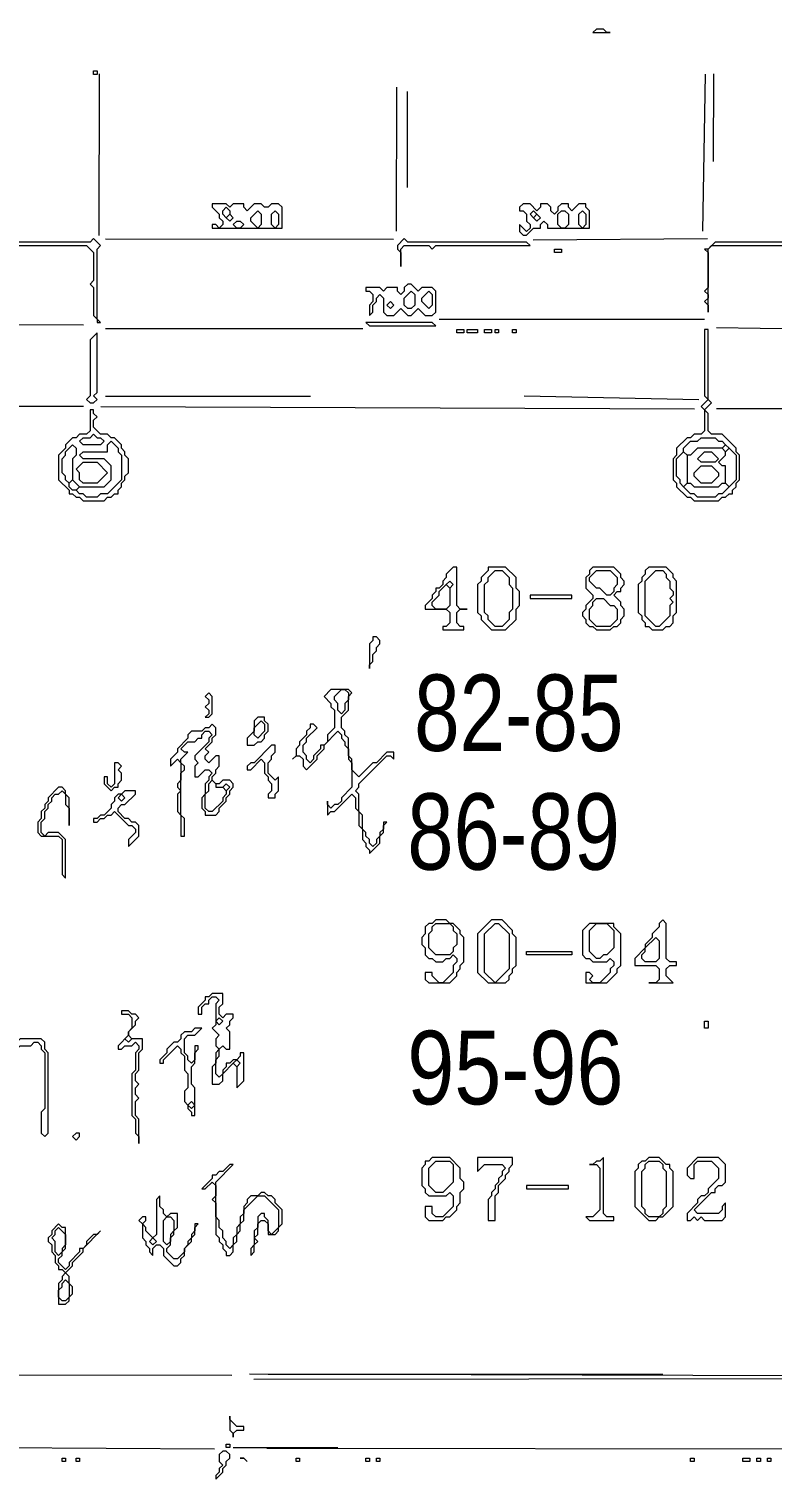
# Model space of a CAD drawing. Extents: x 10 to 1971, y 11 to 1392.
# Drawn here: x 1087.5 to 1300.3, y 13 to 428 of the extents above; entities that cross this region are included whole.
import ezdxf

# ---------------------------------------------------------------- set-up
doc = ezdxf.new("R2010")
doc.units = 0
for name, color, linetype, lineweight in [('OCR_TEXT', 6, 'Continuous', 0), ('TEXT_FALLBACK_OUTLINE', 2, 'Continuous', 0), ('TRACE_STRAIGHT', 5, 'Continuous', 0), ('TRACE_TEXT_SYMBOL', 6, 'Continuous', 0)]:
    doc.layers.add(name, color=color, linetype=linetype, lineweight=lineweight)
doc.styles.add('wqy-unicode', font='wqy-unicode.lff')

msp = doc.modelspace()

# ---------------------------------------------------------------- linework, layer by layer
at = {"layer": 'TEXT_FALLBACK_OUTLINE', "color": 2}
for points in [[(1140, 378), (1140, 377), (1142, 375), (1142, 374), (1143, 373), (1143, 372), (1142, 371), (1141, 372), (1140, 372), (1140, 371), (1160, 371), (1160, 377), (1159, 378), (1157, 378), (1156, 377), (1155, 377), (1154, 378), (1152, 378), (1150, 376), (1149, 377), (1149, 378), (1146, 378), (1145, 377), (1144, 378)], [(1229, 378), (1228, 377), (1228, 376), (1229, 376), (1230, 375), (1230, 373), (1231, 372), (1231, 371), (1230, 370), (1228, 372), (1228, 370), (1229, 369), (1230, 369), (1232, 371), (1234, 371), (1234, 372), (1235, 373), (1236, 372), (1236, 371), (1248, 371), (1248, 376), (1247, 377), (1247, 378), (1245, 378), (1243, 376), (1242, 377), (1242, 378), (1240, 378), (1239, 377), (1239, 376), (1238, 375), (1237, 376), (1237, 377), (1236, 378), (1234, 378), (1234, 377), (1233, 376), (1231, 378)], [(1143, 376), (1144, 377), (1145, 376), (1145, 375), (1144, 374), (1143, 375)], [(1144, 374), (1145, 375), (1146, 374), (1145, 373)], [(1153, 376), (1154, 375), (1154, 372), (1153, 371), (1151, 373), (1151, 374)], [(1157, 375), (1158, 376), (1159, 375), (1159, 372), (1158, 371), (1157, 372)], [(1231, 375), (1232, 376), (1233, 375), (1232, 374)], [(1232, 374), (1233, 375), (1234, 374), (1233, 373)], [(1239, 375), (1240, 376), (1241, 376), (1242, 375), (1242, 372), (1241, 371), (1240, 371), (1239, 372)], [(1245, 375), (1246, 376), (1247, 375), (1247, 372), (1246, 371), (1245, 372)], [(1146, 372), (1147, 373), (1148, 373), (1149, 372), (1148, 371), (1147, 371)], [(1238, 365), (1240, 365), (1240, 364), (1238, 364)], [(1196, 355), (1195, 354), (1195, 353), (1194, 352), (1193, 353), (1193, 354), (1190, 354), (1189, 353), (1188, 354), (1184, 354), (1184, 353), (1185, 353), (1186, 352), (1186, 350), (1185, 349), (1185, 346), (1186, 347), (1186, 349), (1187, 350), (1187, 351), (1188, 352), (1189, 351), (1189, 347), (1190, 346), (1192, 346), (1194, 348), (1196, 346), (1197, 346), (1199, 348), (1201, 346), (1203, 346), (1204, 347), (1204, 353), (1203, 354), (1200, 354), (1199, 353), (1197, 355)], [(1197, 353), (1198, 352), (1198, 349), (1197, 348), (1196, 348), (1195, 349), (1195, 351)], [(1202, 353), (1203, 352), (1203, 349), (1202, 348), (1200, 350), (1200, 351)], [(1190, 349), (1191, 350), (1192, 349), (1191, 348)], [(1184, 344), (1185, 343), (1204, 343), (1203, 344)], [(1209, 274), (1207, 272), (1207, 271), (1206, 270), (1206, 269), (1205, 268), (1204, 268), (1204, 267), (1203, 266), (1203, 265), (1201, 263), (1201, 262), (1207, 262), (1208, 261), (1208, 258), (1207, 257), (1206, 257), (1206, 256), (1212, 256), (1212, 257), (1211, 257), (1210, 258), (1210, 261), (1211, 262), (1213, 262), (1211, 262), (1210, 263), (1210, 274)], [(1219, 274), (1219, 273), (1217, 271), (1217, 270), (1216, 269), (1216, 261), (1217, 260), (1217, 259), (1220, 256), (1224, 256), (1227, 259), (1227, 262), (1228, 263), (1228, 267), (1227, 268), (1227, 271), (1224, 274)], [(1249, 274), (1248, 273), (1248, 272), (1247, 271), (1247, 268), (1249, 266), (1249, 265), (1247, 263), (1247, 262), (1246, 261), (1246, 260), (1247, 259), (1247, 258), (1248, 257), (1249, 257), (1250, 256), (1254, 256), (1255, 257), (1256, 257), (1257, 258), (1257, 259), (1258, 260), (1258, 262), (1257, 263), (1257, 264), (1255, 266), (1256, 267), (1257, 267), (1257, 268), (1258, 269), (1258, 270), (1257, 271), (1257, 272), (1255, 274)], [(1265, 274), (1264, 273), (1264, 272), (1263, 271), (1263, 270), (1262, 269), (1262, 261), (1263, 260), (1263, 259), (1264, 258), (1264, 257), (1265, 257), (1266, 256), (1269, 256), (1270, 257), (1271, 257), (1272, 258), (1272, 260), (1273, 261), (1273, 270), (1272, 271), (1272, 272), (1270, 274)], [(1207, 269), (1208, 270), (1209, 269), (1208, 268)], [(1221, 273), (1223, 273), (1225, 271), (1225, 269), (1226, 268), (1226, 262), (1225, 261), (1225, 259), (1223, 257), (1221, 257), (1219, 259), (1219, 260), (1218, 261), (1218, 269), (1219, 270), (1219, 271)], [(1250, 273), (1254, 273), (1256, 271), (1256, 269), (1255, 268), (1255, 267), (1254, 266), (1253, 266), (1251, 268), (1250, 268), (1248, 270), (1248, 271)], [(1267, 273), (1269, 273), (1270, 272), (1270, 271), (1271, 270), (1271, 268), (1272, 267), (1272, 266), (1271, 265), (1272, 264), (1271, 263), (1271, 260), (1268, 257), (1267, 257), (1264, 260), (1264, 270)], [(1207, 269), (1208, 268), (1208, 263), (1207, 262), (1204, 262), (1203, 263), (1203, 264), (1205, 266), (1205, 267)], [(1231, 266), (1231, 265), (1243, 265), (1243, 266)], [(1249, 264), (1250, 265), (1252, 265), (1254, 263), (1255, 263), (1256, 262), (1256, 259), (1254, 257), (1250, 257), (1248, 259), (1248, 262), (1249, 263)], [(1186, 254), (1186, 253), (1185, 252), (1185, 245), (1185, 246), (1186, 247), (1186, 249), (1187, 250), (1187, 251), (1188, 252), (1188, 253), (1187, 254)], [(1139, 238), (1138, 237), (1139, 236), (1139, 235), (1138, 234), (1139, 233), (1139, 232), (1138, 231), (1139, 231), (1140, 232), (1140, 237)], [(1177, 239), (1178, 239), (1179, 238), (1179, 236), (1178, 235), (1178, 233), (1177, 232), (1176, 233), (1176, 235), (1175, 236), (1175, 237)], [(1153, 231), (1152, 230), (1152, 227), (1150, 225), (1150, 223), (1152, 223), (1153, 224), (1154, 224), (1155, 225), (1155, 226), (1156, 227), (1156, 229), (1155, 230), (1155, 231)], [(1154, 230), (1155, 229), (1155, 227), (1153, 225), (1152, 226), (1152, 228)], [(1157, 223), (1152, 218), (1151, 218), (1150, 217), (1150, 216), (1151, 216), (1154, 219), (1155, 218), (1155, 215), (1156, 214), (1156, 213), (1157, 212), (1157, 210), (1156, 209), (1156, 208), (1158, 208), (1158, 209), (1159, 210), (1159, 214), (1158, 213), (1156, 215), (1156, 218), (1157, 219), (1157, 220), (1158, 221), (1158, 223)], [(1112, 218), (1112, 212), (1111, 211), (1110, 212), (1110, 214), (1109, 214), (1109, 212), (1111, 210), (1112, 211), (1113, 211), (1113, 212), (1114, 213), (1114, 215), (1113, 216), (1114, 217), (1113, 218)], [(1139, 212), (1140, 213), (1141, 212), (1141, 211), (1143, 211), (1144, 210), (1144, 209), (1143, 208), (1143, 207), (1140, 204), (1139, 204), (1138, 205), (1138, 209), (1139, 210)], [(1143, 211), (1144, 212), (1145, 211), (1144, 210)], [(1096, 211), (1093, 208), (1093, 207), (1092, 206), (1092, 205), (1091, 204), (1091, 202), (1090, 201), (1090, 198), (1091, 197), (1096, 197), (1097, 196), (1097, 186), (1098, 185), (1098, 196), (1096, 198), (1093, 198), (1092, 197), (1091, 198), (1091, 201), (1092, 202), (1092, 204), (1093, 205), (1093, 206), (1094, 207), (1094, 208), (1095, 209), (1096, 209), (1097, 210), (1098, 209), (1098, 206), (1099, 205), (1099, 200), (1099, 208), (1098, 209), (1098, 210), (1097, 211)], [(1115, 210), (1114, 209), (1113, 209), (1112, 208), (1112, 207), (1111, 206), (1111, 205), (1109, 203), (1108, 203), (1107, 202), (1106, 202), (1106, 201), (1107, 201), (1108, 202), (1109, 202), (1110, 203), (1111, 203), (1112, 204), (1116, 200), (1117, 200), (1118, 199), (1118, 198), (1116, 196), (1116, 194), (1119, 197), (1119, 200), (1118, 201), (1117, 201), (1116, 202), (1115, 202), (1113, 204), (1113, 205), (1114, 206), (1115, 206), (1118, 209), (1118, 210)], [(1113, 208), (1114, 209), (1115, 208), (1114, 207)], [(1204, 173), (1203, 172), (1202, 172), (1201, 171), (1201, 169), (1200, 168), (1200, 166), (1201, 165), (1201, 163), (1202, 162), (1203, 162), (1204, 161), (1206, 161), (1207, 162), (1208, 162), (1209, 163), (1210, 162), (1210, 161), (1209, 160), (1209, 158), (1206, 155), (1205, 155), (1203, 157), (1203, 158), (1201, 158), (1201, 156), (1202, 155), (1208, 155), (1210, 157), (1210, 158), (1211, 159), (1211, 160), (1212, 161), (1212, 168), (1211, 169), (1211, 170), (1209, 172), (1208, 172), (1207, 173)], [(1203, 171), (1204, 172), (1208, 172), (1209, 171), (1209, 170), (1210, 169), (1210, 166), (1209, 165), (1209, 164), (1208, 163), (1204, 163), (1202, 165), (1202, 169), (1203, 170)], [(1220, 173), (1216, 169), (1216, 158), (1219, 155), (1224, 155), (1225, 156), (1225, 157), (1226, 158), (1226, 159), (1227, 160), (1227, 168), (1226, 169), (1226, 170), (1223, 173)], [(1221, 172), (1222, 172), (1225, 169), (1225, 159), (1221, 155), (1218, 158), (1218, 169)], [(1248, 172), (1246, 170), (1246, 163), (1247, 162), (1248, 162), (1249, 161), (1253, 161), (1254, 162), (1255, 161), (1255, 160), (1254, 159), (1254, 158), (1251, 155), (1249, 155), (1248, 156), (1249, 157), (1248, 158), (1247, 158), (1247, 155), (1253, 155), (1256, 158), (1256, 159), (1257, 160), (1257, 169), (1255, 171), (1255, 172)], [(1250, 172), (1253, 172), (1255, 170), (1255, 165), (1253, 163), (1252, 163), (1251, 162), (1250, 162), (1248, 164), (1248, 170)], [(1269, 173), (1268, 172), (1268, 171), (1266, 169), (1266, 168), (1264, 166), (1264, 165), (1261, 162), (1261, 160), (1267, 160), (1268, 159), (1268, 156), (1267, 155), (1265, 155), (1272, 155), (1270, 157), (1270, 159), (1271, 160), (1273, 160), (1273, 161), (1271, 161), (1270, 162), (1270, 172)], [(1267, 168), (1268, 167), (1268, 162), (1267, 161), (1264, 161), (1263, 162), (1263, 163), (1264, 164), (1264, 165)], [(1230, 164), (1243, 164), (1243, 163), (1230, 163)], [(1140, 152), (1139, 151), (1138, 151), (1138, 150), (1136, 148), (1136, 146), (1137, 146), (1137, 148), (1138, 149), (1139, 149), (1139, 150), (1140, 151), (1141, 151), (1142, 150), (1141, 149), (1141, 143), (1140, 142), (1142, 140), (1141, 139), (1141, 137), (1142, 136), (1141, 135), (1141, 132), (1140, 131), (1140, 126), (1142, 126), (1143, 127), (1143, 129), (1146, 132), (1147, 131), (1147, 125), (1149, 127), (1149, 135), (1148, 135), (1148, 134), (1147, 133), (1146, 133), (1145, 132), (1144, 132), (1144, 131), (1143, 130), (1143, 129), (1142, 128), (1141, 129), (1141, 133), (1142, 134), (1142, 136), (1143, 137), (1144, 136), (1145, 136), (1145, 141), (1144, 142), (1145, 143), (1145, 144), (1146, 145), (1146, 146), (1144, 146), (1143, 145), (1142, 146), (1142, 148), (1143, 149), (1143, 152)], [(1114, 147), (1114, 146), (1116, 146), (1117, 145), (1117, 142), (1116, 141), (1116, 140), (1113, 137), (1113, 136), (1114, 136), (1115, 137), (1117, 137), (1118, 138), (1119, 137), (1119, 136), (1118, 135), (1118, 130), (1117, 129), (1117, 117), (1118, 116), (1118, 112), (1119, 111), (1119, 109), (1119, 116), (1118, 117), (1118, 121), (1119, 122), (1118, 123), (1118, 125), (1119, 126), (1118, 127), (1118, 129), (1119, 130), (1119, 135), (1120, 136), (1120, 139), (1117, 139), (1116, 140), (1116, 141), (1118, 143), (1118, 144), (1119, 145), (1118, 146), (1117, 146), (1116, 147)], [(1135, 142), (1134, 141), (1132, 141), (1131, 140), (1131, 139), (1130, 138), (1129, 138), (1127, 136), (1127, 135), (1125, 133), (1125, 132), (1126, 132), (1126, 133), (1130, 137), (1131, 136), (1131, 135), (1132, 134), (1132, 130), (1133, 129), (1133, 125), (1132, 124), (1132, 121), (1133, 120), (1133, 119), (1134, 118), (1134, 117), (1135, 117), (1135, 125), (1134, 126), (1134, 131), (1135, 132), (1135, 135), (1136, 136), (1136, 137), (1135, 137), (1135, 133), (1134, 132), (1133, 133), (1133, 134), (1132, 135), (1132, 139), (1133, 140), (1135, 140), (1137, 142)], [(1141, 144), (1142, 145), (1143, 144), (1142, 143)], [(1281, 144), (1282, 144), (1282, 142), (1281, 142)], [(1085, 139), (1083, 137), (1083, 136), (1084, 136), (1085, 137), (1088, 137), (1089, 138), (1090, 138), (1091, 137), (1091, 136), (1092, 135), (1092, 119), (1091, 118), (1091, 112), (1092, 111), (1093, 112), (1093, 135), (1092, 136), (1092, 138), (1091, 139)], [(1115, 139), (1116, 140), (1117, 139), (1116, 138)], [(1146, 132), (1147, 133), (1148, 132), (1147, 131)], [(1133, 120), (1134, 121), (1135, 120), (1134, 119)], [(1101, 112), (1100, 111), (1101, 110), (1102, 111), (1102, 112)], [(1203, 105), (1202, 104), (1201, 104), (1201, 103), (1200, 102), (1200, 97), (1201, 96), (1201, 95), (1202, 94), (1207, 94), (1208, 95), (1209, 94), (1209, 91), (1206, 88), (1204, 88), (1203, 89), (1203, 91), (1201, 91), (1201, 88), (1202, 87), (1206, 87), (1207, 88), (1208, 88), (1210, 90), (1210, 91), (1211, 92), (1211, 95), (1212, 96), (1212, 98), (1211, 99), (1211, 102), (1208, 105)], [(1204, 104), (1208, 104), (1209, 103), (1209, 98), (1206, 95), (1204, 95), (1202, 97), (1202, 102)], [(1216, 105), (1216, 101), (1218, 103), (1223, 103), (1224, 102), (1223, 101), (1223, 100), (1222, 99), (1222, 98), (1221, 97), (1221, 96), (1220, 95), (1220, 94), (1219, 93), (1219, 87), (1221, 87), (1221, 94), (1222, 95), (1222, 97), (1224, 99), (1224, 100), (1225, 101), (1225, 102), (1226, 103), (1226, 105)], [(1252, 105), (1251, 104), (1250, 104), (1249, 103), (1248, 103), (1250, 103), (1251, 102), (1251, 90), (1249, 88), (1247, 88), (1248, 87), (1255, 87), (1255, 88), (1253, 88), (1252, 89)], [(1265, 105), (1264, 104), (1263, 104), (1262, 103), (1262, 102), (1261, 101), (1261, 91), (1265, 87), (1267, 87), (1268, 88), (1269, 88), (1272, 91), (1272, 101), (1271, 102), (1271, 103), (1270, 103), (1268, 105)], [(1264, 103), (1265, 104), (1268, 104), (1269, 103), (1269, 102), (1270, 101), (1270, 91), (1269, 90), (1269, 89), (1268, 88), (1265, 88), (1264, 89), (1264, 90), (1263, 91), (1263, 101), (1264, 102)], [(1279, 105), (1276, 102), (1276, 100), (1277, 99), (1278, 99), (1278, 103), (1279, 104), (1283, 104), (1285, 102), (1285, 99), (1282, 96), (1282, 95), (1281, 94), (1280, 94), (1279, 93), (1279, 92), (1276, 89), (1276, 87), (1277, 87), (1278, 88), (1279, 87), (1280, 88), (1281, 87), (1286, 87), (1287, 88), (1287, 92), (1286, 91), (1286, 90), (1285, 89), (1279, 89), (1278, 90), (1283, 95), (1284, 95), (1284, 96), (1285, 97), (1286, 97), (1287, 98), (1287, 103), (1285, 105)], [(1230, 97), (1230, 96), (1242, 96), (1242, 97)], [(1125, 94), (1124, 93), (1124, 83), (1123, 82), (1121, 84), (1121, 85), (1120, 86), (1121, 87), (1121, 88), (1120, 88), (1119, 87), (1120, 86), (1120, 82), (1121, 81), (1121, 80), (1122, 79), (1122, 78), (1123, 77), (1123, 79), (1124, 80), (1125, 80), (1126, 79), (1126, 77), (1129, 74), (1130, 74), (1131, 75), (1131, 76), (1132, 77), (1132, 79), (1134, 81), (1134, 82), (1135, 83), (1135, 85), (1136, 86), (1135, 86), (1135, 84), (1134, 83), (1134, 82), (1133, 81), (1133, 80), (1132, 79), (1132, 78), (1130, 76), (1129, 76), (1127, 78), (1127, 79), (1128, 80), (1128, 82), (1129, 83), (1129, 84), (1130, 85), (1130, 89), (1128, 89), (1127, 88), (1126, 89), (1126, 90), (1125, 91)], [(1126, 87), (1127, 88), (1128, 88), (1129, 87), (1129, 84), (1128, 83), (1128, 81), (1127, 80), (1126, 81)], [(1096, 86), (1094, 84), (1094, 83), (1093, 82), (1093, 81), (1094, 80), (1094, 78), (1095, 77), (1095, 75), (1096, 74), (1096, 73), (1097, 73), (1098, 72), (1097, 71), (1097, 70), (1096, 69), (1096, 63), (1098, 63), (1099, 64), (1099, 65), (1100, 66), (1100, 68), (1099, 69), (1099, 71), (1098, 72), (1100, 74), (1100, 75), (1103, 78), (1103, 79), (1108, 84), (1107, 83), (1106, 83), (1104, 81), (1104, 80), (1103, 79), (1102, 79), (1102, 78), (1099, 75), (1099, 74), (1098, 73), (1096, 75), (1096, 76), (1097, 77), (1097, 78), (1098, 79), (1098, 85), (1097, 85)], [(1095, 84), (1096, 85), (1098, 83), (1098, 80), (1097, 79), (1097, 78), (1096, 77), (1095, 78), (1095, 81), (1094, 82), (1095, 83)], [(1122, 81), (1123, 82), (1124, 81), (1123, 80)], [(1097, 69), (1098, 70), (1099, 69), (1099, 65), (1098, 64), (1097, 64), (1096, 65), (1096, 67), (1097, 68)]]:
    msp.add_lwpolyline(points, close=True, dxfattribs=at)
for points in [[(1174, 239), (1172, 237), (1174, 235), (1174, 234), (1175, 233), (1175, 228), (1173, 226), (1173, 224), (1172, 223), (1171, 223), (1171, 222), (1169, 220), (1169, 219), (1168, 218), (1167, 219), (1167, 220), (1166, 221), (1166, 223), (1167, 224), (1167, 225), (1170, 228), (1169, 229), (1168, 229), (1168, 228), (1167, 227), (1167, 226), (1165, 224), (1165, 223), (1164, 222), (1164, 220), (1163, 219), (1164, 220), (1165, 220), (1166, 219), (1166, 217), (1167, 216), (1170, 219), (1170, 220), (1172, 222), (1172, 223), (1176, 227), (1177, 226), (1177, 225), (1178, 224), (1178, 223), (1179, 222), (1179, 219), (1180, 218), (1180, 211), (1177, 208), (1177, 207), (1176, 206), (1175, 206), (1174, 205), (1173, 206), (1173, 207), (1173, 203), (1174, 204), (1175, 204), (1180, 209), (1181, 208), (1181, 205), (1182, 204), (1182, 200)], [(1182, 200), (1183, 199), (1183, 196), (1184, 195), (1184, 194), (1185, 193), (1185, 192), (1188, 195), (1188, 197), (1189, 198), (1189, 200), (1190, 201), (1189, 201), (1189, 199), (1188, 198), (1188, 197), (1187, 196), (1187, 195), (1186, 194), (1185, 195), (1185, 196), (1184, 197), (1184, 198), (1183, 199), (1183, 203), (1182, 204), (1182, 209), (1181, 210), (1182, 211), (1182, 212), (1190, 220), (1191, 220), (1192, 219), (1192, 221), (1190, 221), (1187, 218), (1186, 218), (1182, 214), (1180, 216), (1180, 219), (1179, 220), (1179, 225), (1178, 226), (1178, 227), (1177, 228), (1177, 231), (1179, 233), (1179, 237), (1180, 238), (1179, 239), (1174, 239)], [(1140, 229), (1139, 228), (1138, 228), (1137, 227), (1134, 227), (1133, 226), (1133, 225), (1130, 222), (1130, 221), (1128, 219), (1128, 217), (1130, 219), (1131, 218), (1131, 213), (1130, 212), (1130, 211), (1131, 210), (1130, 209), (1130, 204), (1131, 203), (1131, 197), (1132, 197), (1132, 202), (1131, 203), (1131, 215), (1132, 216), (1132, 217), (1131, 218), (1131, 219), (1133, 221), (1132, 221), (1131, 222), (1133, 224), (1135, 224), (1136, 225), (1137, 225), (1137, 226), (1138, 227), (1139, 227), (1140, 226), (1139, 225), (1139, 224), (1135, 220), (1135, 219), (1136, 218), (1135, 217), (1135, 214), (1136, 214), (1138, 216), (1139, 216), (1140, 215), (1139, 214), (1139, 213), (1138, 212), (1138, 209), (1137, 208), (1137, 205), (1138, 204), (1138, 203), (1141, 203), (1142, 204), (1142, 205), (1144, 207), (1144, 208)], [(1144, 208), (1145, 209), (1145, 210), (1146, 211), (1146, 212), (1145, 213), (1143, 213), (1142, 212), (1141, 212), (1140, 213), (1140, 214), (1141, 215), (1141, 216), (1142, 217), (1142, 220), (1141, 220), (1139, 218), (1138, 219), (1138, 220), (1139, 221), (1138, 222), (1140, 224), (1140, 225), (1141, 226), (1141, 228), (1140, 229)], [(1145, 103), (1143, 101), (1142, 101), (1141, 100), (1140, 100), (1140, 99), (1137, 96), (1138, 96), (1140, 98), (1141, 97), (1141, 94), (1140, 93), (1141, 92), (1141, 83), (1142, 82), (1142, 81), (1143, 80), (1143, 79), (1144, 78), (1144, 77), (1145, 77), (1146, 78), (1146, 80), (1147, 81), (1147, 83), (1148, 84), (1148, 86), (1149, 87), (1149, 90), (1153, 94), (1155, 94), (1159, 90), (1159, 85), (1157, 83), (1156, 84), (1156, 87), (1155, 88), (1155, 89), (1154, 89), (1153, 88), (1153, 85), (1152, 84), (1152, 80), (1151, 79), (1151, 77), (1152, 78), (1152, 80), (1153, 81), (1152, 82), (1153, 83), (1153, 86), (1154, 87), (1155, 87), (1156, 86), (1156, 83), (1158, 83), (1159, 84), (1159, 85), (1160, 86), (1160, 90), (1158, 92), (1158, 93), (1157, 94), (1156, 94)], [(1156, 94), (1155, 95), (1154, 95), (1153, 94), (1151, 94), (1150, 93), (1150, 92), (1149, 91), (1149, 89), (1148, 88), (1148, 86), (1147, 85), (1147, 83), (1146, 82), (1146, 80), (1145, 79), (1144, 80), (1144, 81), (1143, 82), (1143, 84), (1142, 85), (1142, 87), (1141, 88), (1141, 98), (1146, 103), (1145, 103)]]:
    msp.add_lwpolyline(points, dxfattribs=at)
at = {"layer": 'TRACE_STRAIGHT', "color": 5}
for p, q in [((1107.63, 368.87), (1107.67, 415.13)), ((1280.51, 370.11), (1281.23, 415.12)), ((1283.58, 390.12), (1283.65, 415.13)), ((1192.79, 370.12), (1192.88, 411.38)), ((1195.89, 382.62), (1195.89, 410.13)), ((1109.37, 367.9), (1191.88, 367.88)), ((1231.87, 367.68), (1281.87, 368.02)), ((1205, 345), (1281, 345)), ((844.37, 343.98), (1103.12, 343.37)), ((1109.37, 342.31), (1183.13, 342.24)), ((1284.37, 342.58), (1348.15, 341.53)), ((844.37, 320.47), (1103.13, 320.06)), ((1108.12, 319.98), (1278.13, 319.32)), ((1109.37, 322.93), (1168.13, 322.91)), ((1229.36, 323.02), (1279.39, 321.97)), ((1284.37, 319.4), (1431.88, 319.33)), ((1038.12, 42.83), (1145.62, 42.7)), ((1150.63, 43.07), (1748.13, 41.48)), ((1151.88, 41.59), (1358.13, 41.77)), ((1156, 43), (1269, 43)), ((1013.12, 22.49), (1140.63, 21.6)), ((1146, 22), (1176, 22)), ((1155.62, 21.87), (1388.13, 21.52))]:
    msp.add_line(p, q, dxfattribs=at)
at = {"layer": 'TRACE_TEXT_SYMBOL', "color": 6}
for points in [[(1250, 428), (1249, 427), (1254, 427), (1253, 427), (1252, 428)], [(1106, 416), (1107, 416), (1107, 415), (1106, 415)], [(1195, 368), (1193, 366), (1193, 365), (1194, 364), (1194, 360), (1194, 365), (1195, 366), (1202, 366), (1203, 365), (1204, 366), (1231, 366), (1230, 367), (1196, 367)], [(1107, 341), (1105, 339), (1105, 323), (1104, 322), (1105, 321), (1106, 321), (1107, 322), (1106, 323), (1107, 324)], [(1210, 342), (1212, 342), (1212, 341), (1210, 341)], [(1213, 342), (1216, 342), (1216, 341), (1213, 341)], [(1218, 342), (1220, 342), (1220, 341), (1218, 341)], [(1221, 342), (1222, 342), (1222, 341), (1221, 341)], [(1226, 342), (1227, 342), (1227, 341), (1226, 341)], [(1281, 342), (1281, 323), (1282, 322), (1280, 320), (1281, 319), (1281, 313), (1280, 312), (1278, 312), (1277, 311), (1276, 311), (1273, 308), (1273, 306), (1272, 305), (1272, 299), (1273, 298), (1273, 297), (1276, 294), (1277, 294), (1278, 293), (1285, 293), (1286, 294), (1287, 294), (1288, 295), (1289, 295), (1289, 296), (1290, 297), (1290, 298), (1291, 299), (1291, 306), (1290, 307), (1290, 308), (1286, 312), (1283, 312), (1282, 313), (1282, 318), (1281, 319), (1283, 321), (1282, 322), (1282, 342)], [(1105, 319), (1105, 313), (1104, 312), (1102, 312), (1101, 311), (1100, 311), (1098, 309), (1098, 308), (1096, 306), (1096, 299), (1099, 296), (1099, 295), (1100, 295), (1101, 294), (1102, 294), (1103, 293), (1109, 293), (1110, 294), (1111, 294), (1112, 295), (1113, 295), (1113, 296), (1114, 297), (1114, 298), (1115, 299), (1115, 300), (1116, 301), (1116, 305), (1115, 306), (1115, 307), (1114, 308), (1114, 309), (1112, 311), (1111, 311), (1110, 312), (1108, 312), (1106, 314), (1106, 316), (1107, 317), (1106, 318), (1106, 319)], [(1105, 311), (1106, 312), (1107, 311), (1108, 311), (1109, 310), (1108, 309), (1103, 309), (1102, 310), (1103, 311)], [(1100, 309), (1101, 308), (1101, 306), (1100, 305), (1100, 299), (1099, 298), (1098, 299), (1098, 300), (1097, 301), (1097, 305), (1098, 306), (1098, 307)], [(1110, 309), (1111, 310), (1113, 308), (1113, 307), (1114, 306), (1114, 299), (1110, 295), (1108, 295), (1107, 294), (1104, 294), (1103, 295), (1102, 295), (1101, 296), (1102, 297), (1109, 297), (1111, 299), (1111, 303), (1109, 305), (1103, 305), (1102, 306), (1103, 307), (1110, 307)], [(1279, 310), (1280, 311), (1284, 311), (1285, 310), (1286, 310), (1287, 309), (1286, 308), (1279, 308), (1277, 306), (1276, 306), (1275, 307), (1275, 308), (1277, 310)], [(1287, 307), (1288, 308), (1290, 306), (1290, 299), (1288, 297), (1287, 298), (1287, 303), (1286, 303), (1285, 304), (1287, 306)], [(1286, 308), (1287, 309), (1288, 308), (1287, 307)], [(1103, 304), (1107, 304), (1110, 301), (1107, 298), (1103, 298), (1102, 299), (1102, 301), (1101, 302)], [(1275, 307), (1276, 306), (1276, 298), (1275, 297), (1274, 298), (1274, 299), (1273, 300), (1273, 305)], [(1280, 303), (1283, 303), (1285, 301), (1285, 300), (1283, 298), (1280, 298), (1278, 300), (1278, 301)], [(1281, 307), (1283, 307), (1285, 305), (1284, 304), (1280, 304), (1279, 305)], [(1099, 298), (1100, 299), (1102, 297), (1101, 296), (1100, 296), (1099, 297)], [(1275, 297), (1276, 298), (1277, 298), (1278, 297), (1285, 297), (1286, 298), (1287, 298), (1288, 297), (1286, 295), (1285, 295), (1284, 294), (1279, 294), (1278, 295), (1277, 295)], [(1145, 31), (1145, 27), (1146, 26), (1146, 25), (1146, 26), (1147, 27), (1149, 27), (1149, 28), (1147, 28), (1145, 30)], [(1143, 21), (1142, 20), (1142, 18), (1143, 17), (1142, 16), (1142, 15), (1141, 14), (1141, 13), (1143, 15), (1143, 16), (1144, 17), (1144, 18), (1145, 19), (1145, 20), (1144, 21)], [(1144, 23), (1145, 23), (1145, 22), (1144, 22)], [(1097, 19), (1098, 19), (1098, 18), (1097, 18)], [(1101, 19), (1102, 19), (1102, 18), (1101, 18)], [(1148, 19), (1149, 19), (1150, 18), (1149, 19)], [(1164, 19), (1165, 19), (1165, 18), (1164, 18)], [(1184, 19), (1185, 19), (1185, 18), (1184, 18)], [(1187, 19), (1188, 19), (1188, 18), (1187, 18)], [(1277, 19), (1278, 19), (1278, 18), (1277, 18)], [(1292, 19), (1294, 19), (1294, 18), (1292, 18)], [(1296, 19), (1297, 19), (1297, 18), (1296, 18)], [(1299, 19), (1300, 19), (1300, 18), (1299, 18)]]:
    msp.add_lwpolyline(points, close=True, dxfattribs=at)
for points in [[(1020, 366), (1104, 366), (1106, 364), (1106, 356), (1105, 355), (1106, 354), (1106, 346), (1107, 345), (1107, 344), (1108, 344), (1107, 345), (1107, 365), (1108, 366), (1106, 368), (1105, 367), (1023, 367)], [(1357, 367), (1284, 367), (1282, 365), (1281, 365), (1282, 364), (1282, 354), (1281, 353), (1282, 352), (1282, 351), (1281, 350), (1282, 349), (1282, 347), (1282, 365), (1283, 366), (1305, 366)]]:
    msp.add_lwpolyline(points, dxfattribs=at)

# ---------------------------------------------------------------- texts
at = {"layer": 'OCR_TEXT', "color": 6, "style": 'wqy-unicode'}
for s, height, width, p in [('82-85', 21.84, 0.802214, (1197.82, 221.39)), ('86-89', 21.84, 0.815851, (1195.84, 187.39)), ('95-96', 21.06, 0.859862, (1195.85, 120.23))]:
    msp.add_text(s, height=height, dxfattribs=dict(at, width=width)).set_placement(p)

doc.saveas('drawing.dxf')
